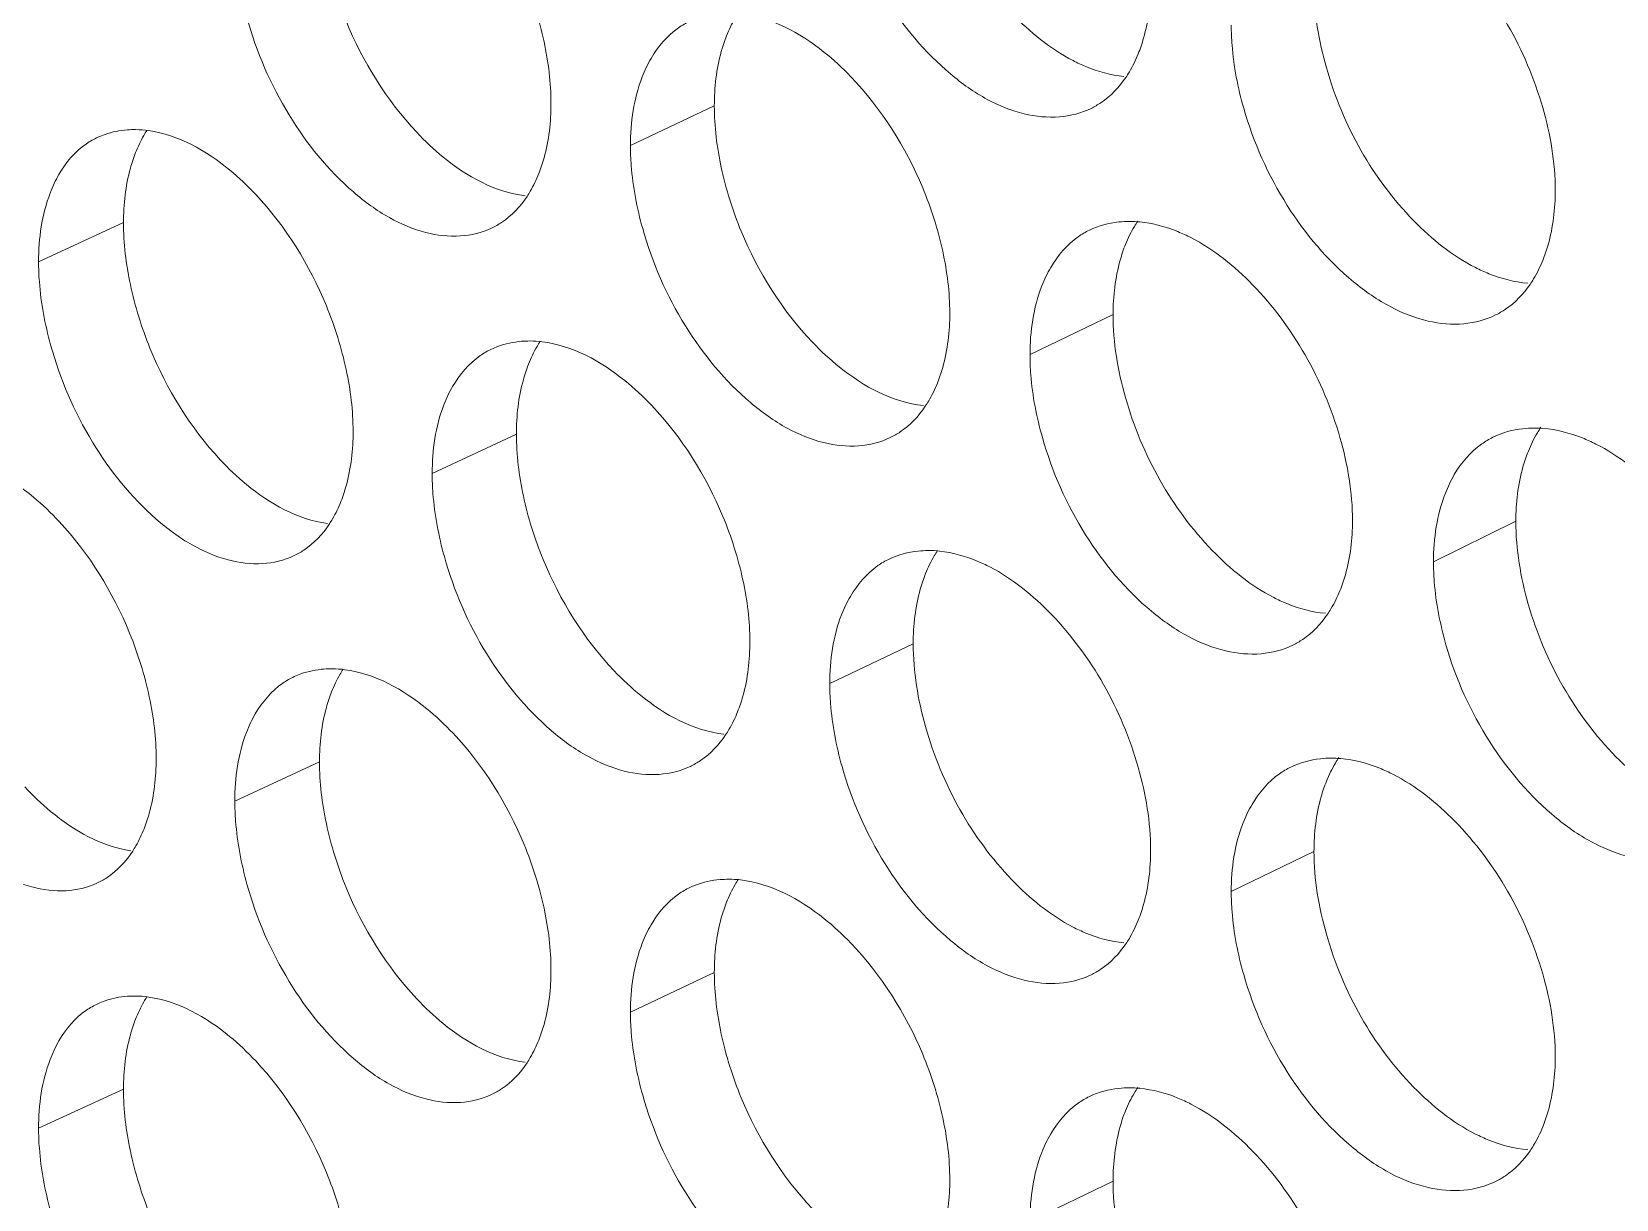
# Model space of a CAD drawing. Header units: millimetres. Extents: x 1177 to 4147, y 93 to 2194.
# Drawn here: x 2566.4 to 2580.8, y 718.93 to 729.55 of the extents above; entities that cross this region are included whole.
import ezdxf

# ---------------------------------------------------------------- set-up
doc = ezdxf.new("R2010")
doc.units = ezdxf.units.MM
doc.header["$LTSCALE"] = 0.1
doc.layers.get('0').update_dxf_attribs({"lineweight": 13})
doc.layers.add('标注', color=251, linetype='Continuous', lineweight=9)

# ---------------------------------------------------------------- blocks, each defined once
blk = doc.blocks.new('02')
for points, knots in [([(4627.348, 522.744), (4597.363, 531.299), (4553.55, 545.69), (4497.641, 568.487), (4458.71, 586.649), (4422.281, 606.068), (4388.51, 626.659), (4357.551, 648.334), (4338.416, 663.815), (4329.392, 671.722)], [0, 0, 0, 0, 0.278685, 0.411475, 0.539478, 0.662459, 0.780251, 0.892768, 1, 1, 1, 1]), ([(4626.906, 521.428), (4597.052, 529.945), (4553.424, 544.261), (4497.732, 566.923), (4458.929, 584.973), (4422.597, 604.269), (4388.892, 624.729), (4357.964, 646.263), (4338.829, 661.641), (4329.798, 669.496)], [0, 0, 0, 0, 0.278468, 0.411196, 0.539177, 0.662176, 0.780023, 0.892638, 1, 1, 1, 1]), ([(4628.518, 518.372), (4598.337, 526.935), (4554.235, 541.353), (4497.955, 564.22), (4458.766, 582.448), (4422.099, 601.945), (4388.114, 622.628), (4356.965, 644.402), (4337.717, 659.96), (4328.641, 667.907)], [0, 0, 0, 0, 0.278732, 0.411552, 0.539576, 0.662563, 0.780343, 0.892822, 1, 1, 1, 1]), ([(4328.202, 667.332), (4337.3, 659.316), (4356.601, 643.626), (4387.852, 621.677), (4421.956, 600.844), (4458.755, 581.215), (4498.091, 562.874), (4554.59, 539.876), (4598.873, 525.389), (4629.18, 516.79)], [0, 0, 0, 0, 0.107262, 0.219794, 0.337581, 0.460553, 0.588547, 0.721328, 1, 1, 1, 1])]:
    blk.add_open_spline(points, degree=3, knots=knots)
at = {"layer": '标注'}
for p, q in [((4444.276, 632.514), (4443.187, 631.999)), ((4436.603, 630.999), (4435.5, 630.491)), ((4436.603, 630.999), (4435.5, 630.491)), ((4449.455, 629.805), (4448.376, 629.285)), ((4441.706, 628.253), (4440.612, 627.74)), ((4441.706, 628.253), (4440.612, 627.74)), ((4454.685, 627.121), (4453.616, 626.595)), ((4446.859, 625.532), (4445.775, 625.014)), ((4446.859, 625.532), (4445.775, 625.014)), ((4439.148, 623.998), (4438.049, 623.487)), ((4452.064, 622.835), (4450.989, 622.312)), ((4452.064, 622.835), (4450.989, 622.312)), ((4444.276, 621.264), (4443.187, 620.749)), ((4436.603, 619.749), (4435.5, 619.241)), ((4449.455, 618.555), (4448.376, 618.035))]:
    blk.add_line(p, q, dxfattribs=at)
for centre, radius, start, end in [((4436.739, 630.823), 1.384, 82.0095, 89.1943), ((4436.739, 630.823), 1.384, 82.0095, 89.1943), ((4436.704, 631.168), 1.034, 109.1713, 114.7632), ((4436.704, 631.168), 1.034, 109.1713, 114.7632), ((4449.664, 629.585), 1.43, 84.4925, 89.9118), ((4441.831, 628.405), 1.051, 110.5478, 115.181), ((4441.831, 628.405), 1.051, 110.5478, 115.181), ((4441.87, 628.06), 1.402, 83.021, 89.4851), ((4441.87, 628.06), 1.402, 83.021, 89.4851), ((4454.923, 626.882), 1.449, 85.444, 90.1903), ((4447.053, 625.321), 1.421, 84.008, 89.7708), ((4447.053, 625.321), 1.421, 84.008, 89.7708), ((4439.298, 623.813), 1.393, 82.5184, 89.3404), ((4439.261, 624.159), 1.043, 109.8653, 114.9718), ((4452.287, 622.606), 1.439, 84.9711, 90.0516), ((4452.287, 622.606), 1.439, 84.9711, 90.0516), ((4444.413, 621.408), 1.06, 111.219, 115.391), ((4444.455, 621.062), 1.411, 83.5175, 89.6286), ((4436.704, 619.918), 1.034, 109.1713, 114.7632), ((4436.739, 619.573), 1.384, 82.0095, 89.1943), ((4449.664, 618.335), 1.43, 84.4925, 89.9118)]:
    blk.add_arc(centre, radius, start, end, dxfattribs=at)
for points, knots in [([(4446.859, 636.782), (4446.859, 636.419), (4446.985, 635.667), (4447.421, 634.614), (4448.076, 633.718), (4448.638, 633.256), (4448.935, 633.102)], [0, 0, 0, 0, 0.247948, 0.513377, 0.771501, 1, 1, 1, 1]), ([(4442.155, 632.545), (4442.155, 632.814), (4442.085, 633.372), (4441.745, 634.451), (4441.276, 635.203), (4440.884, 635.618)], [0, 0, 0, 0, 0.238218, 0.493853, 1, 1, 1, 1]), ([(4439.148, 635.248), (4439.148, 634.979), (4439.218, 634.42), (4439.554, 633.34), (4440.02, 632.588), (4440.411, 632.172)], [0, 0, 0, 0, 0.238432, 0.494215, 1, 1, 1, 1]), ([(4445.935, 635.186), (4446.06, 634.744), (4446.427, 633.912), (4447.134, 633.059), (4447.792, 632.591), (4448.277, 632.394), (4448.748, 632.346), (4449.042, 632.421), (4449.169, 632.482)], [0, 0, 0, 0, 0.295542, 0.576027, 0.700439, 0.810823, 0.909172, 1, 1, 1, 1]), ([(4455.197, 631.418), (4455.197, 631.781), (4455.069, 632.532), (4454.624, 633.582), (4453.958, 634.475), (4453.389, 634.933), (4453.089, 635.086)], [0, 0, 0, 0, 0.247276, 0.512232, 0.770569, 1, 1, 1, 1]), ([(4449.781, 633.19), (4449.808, 633.256), (4449.907, 633.55), (4449.942, 633.863), (4449.942, 634.1)], [0, 0, 0, 0, 0.232474, 1, 1, 1, 1]), ([(4452.064, 634.085), (4452.064, 633.722), (4452.191, 632.97), (4452.632, 631.919), (4453.293, 631.025), (4453.861, 630.567), (4454.16, 630.415)], [0, 0, 0, 0, 0.24758, 0.512681, 0.770856, 1, 1, 1, 1]), ([(4438.207, 633.659), (4438.329, 633.217), (4438.688, 632.387), (4439.382, 631.53), (4440.027, 631.056), (4440.504, 630.854), (4440.967, 630.799), (4441.257, 630.868), (4441.383, 630.927)], [0, 0, 0, 0, 0.29692, 0.578074, 0.702428, 0.812421, 0.910064, 1, 1, 1, 1]), ([(4444.59, 633.723), (4444.575, 633.7), (4444.515, 633.605), (4444.467, 633.504), (4444.435, 633.425)], [0, 0, 0, 0, 0.242329, 1, 1, 1, 1]), ([(4446.05, 632.892), (4445.94, 633.007), (4445.535, 633.384), (4445.01, 633.67), (4444.615, 633.714)], [0, 0, 0, 0, 0.284731, 1, 1, 1, 1]), ([(4443.959, 633.616), (4443.908, 633.591), (4443.703, 633.473), (4443.544, 633.286), (4443.454, 633.131)], [0, 0, 0, 0, 0.241601, 1, 1, 1, 1]), ([(4450.989, 633.562), (4450.989, 633.475), (4451.005, 633.111), (4451.075, 632.751), (4451.151, 632.485)], [0, 0, 0, 0, 0.238471, 1, 1, 1, 1]), ([(4444.435, 633.425), (4444.409, 633.358), (4444.311, 633.064), (4444.276, 632.752), (4444.276, 632.514)], [0, 0, 0, 0, 0.232089, 1, 1, 1, 1]), ([(4443.454, 633.131), (4443.41, 633.055), (4443.243, 632.7), (4443.187, 632.301), (4443.187, 631.999)], [0, 0, 0, 0, 0.226658, 1, 1, 1, 1]), ([(4448.935, 633.102), (4448.99, 633.074), (4449.199, 632.976), (4449.427, 632.913), (4449.595, 632.897)], [0, 0, 0, 0, 0.266559, 1, 1, 1, 1]), ([(4449.621, 632.885), (4449.637, 632.908), (4449.698, 633.005), (4449.749, 633.109), (4449.781, 633.19)], [0, 0, 0, 0, 0.242432, 1, 1, 1, 1]), ([(4447.334, 629.825), (4447.334, 630.094), (4447.263, 630.652), (4446.92, 631.731), (4446.446, 632.48), (4446.05, 632.892)], [0, 0, 0, 0, 0.238081, 0.493556, 1, 1, 1, 1]), ([(4449.169, 632.482), (4449.213, 632.504), (4449.39, 632.605), (4449.535, 632.758), (4449.621, 632.885)], [0, 0, 0, 0, 0.2437, 1, 1, 1, 1]), ([(4441.996, 631.635), (4442.023, 631.702), (4442.12, 631.995), (4442.155, 632.307), (4442.155, 632.545)], [0, 0, 0, 0, 0.232027, 1, 1, 1, 1]), ([(4444.276, 632.514), (4444.276, 632.246), (4444.347, 631.687), (4444.686, 630.608), (4445.157, 629.858), (4445.552, 629.445)], [0, 0, 0, 0, 0.238296, 0.493918, 1, 1, 1, 1]), ([(4451.151, 632.485), (4451.278, 632.042), (4451.649, 631.209), (4452.367, 630.359), (4453.032, 629.895), (4453.524, 629.702), (4454, 629.659), (4454.295, 629.737), (4454.423, 629.8)], [0, 0, 0, 0, 0.294634, 0.574682, 0.699134, 0.809777, 0.908589, 1, 1, 1, 1]), ([(4436.758, 632.206), (4436.724, 632.207), (4436.59, 632.203), (4436.457, 632.177), (4436.364, 632.145)], [0, 0, 0, 0, 0.257182, 1, 1, 1, 1]), ([(4436.758, 632.206), (4436.724, 632.207), (4436.59, 632.203), (4436.457, 632.177), (4436.364, 632.145)], [0, 0, 0, 0, 0.257182, 1, 1, 1, 1]), ([(4436.907, 632.197), (4436.893, 632.175), (4436.837, 632.083), (4436.79, 631.984), (4436.76, 631.908)], [0, 0, 0, 0, 0.24222, 1, 1, 1, 1]), ([(4436.907, 632.197), (4436.893, 632.175), (4436.837, 632.083), (4436.79, 631.984), (4436.76, 631.908)], [0, 0, 0, 0, 0.24222, 1, 1, 1, 1]), ([(4436.27, 632.107), (4436.219, 632.083), (4436.013, 631.967), (4435.853, 631.778), (4435.764, 631.623)], [0, 0, 0, 0, 0.240997, 1, 1, 1, 1]), ([(4436.27, 632.107), (4436.219, 632.083), (4436.013, 631.967), (4435.853, 631.778), (4435.764, 631.623)], [0, 0, 0, 0, 0.240997, 1, 1, 1, 1]), ([(4438.32, 631.364), (4438.214, 631.477), (4437.822, 631.851), (4437.316, 632.139), (4436.931, 632.193)], [0, 0, 0, 0, 0.284921, 1, 1, 1, 1]), ([(4438.32, 631.364), (4438.214, 631.477), (4437.822, 631.851), (4437.316, 632.139), (4436.931, 632.193)], [0, 0, 0, 0, 0.284921, 1, 1, 1, 1]), ([(4440.411, 632.172), (4440.518, 632.058), (4440.914, 631.682), (4441.429, 631.395), (4441.819, 631.347)], [0, 0, 0, 0, 0.284983, 1, 1, 1, 1]), ([(4443.187, 631.999), (4443.187, 631.912), (4443.202, 631.548), (4443.271, 631.188), (4443.346, 630.921)], [0, 0, 0, 0, 0.238377, 1, 1, 1, 1]), ([(4436.76, 631.908), (4436.734, 631.841), (4436.638, 631.548), (4436.603, 631.236), (4436.603, 630.999)], [0, 0, 0, 0, 0.231643, 1, 1, 1, 1]), ([(4436.76, 631.908), (4436.734, 631.841), (4436.638, 631.548), (4436.603, 631.236), (4436.603, 630.999)], [0, 0, 0, 0, 0.231643, 1, 1, 1, 1]), ([(4435.764, 631.623), (4435.72, 631.546), (4435.555, 631.191), (4435.5, 630.793), (4435.5, 630.491)], [0, 0, 0, 0, 0.225927, 1, 1, 1, 1]), ([(4435.764, 631.623), (4435.72, 631.546), (4435.555, 631.191), (4435.5, 630.793), (4435.5, 630.491)], [0, 0, 0, 0, 0.225927, 1, 1, 1, 1]), ([(4441.844, 631.339), (4441.858, 631.362), (4441.917, 631.456), (4441.965, 631.557), (4441.996, 631.635)], [0, 0, 0, 0, 0.242305, 1, 1, 1, 1]), ([(4455.034, 630.507), (4455.062, 630.573), (4455.161, 630.867), (4455.197, 631.18), (4455.197, 631.418)], [0, 0, 0, 0, 0.232772, 1, 1, 1, 1]), ([(4439.585, 628.288), (4439.585, 628.557), (4439.515, 629.116), (4439.177, 630.195), (4438.711, 630.948), (4438.32, 631.364)], [0, 0, 0, 0, 0.238287, 0.494002, 1, 1, 1, 1]), ([(4439.585, 628.288), (4439.585, 628.557), (4439.515, 629.116), (4439.177, 630.195), (4438.711, 630.948), (4438.32, 631.364)], [0, 0, 0, 0, 0.238287, 0.494002, 1, 1, 1, 1]), ([(4441.383, 630.927), (4441.428, 630.949), (4441.61, 631.051), (4441.757, 631.208), (4441.844, 631.339)], [0, 0, 0, 0, 0.243002, 1, 1, 1, 1]), ([(4436.603, 630.999), (4436.603, 630.729), (4436.673, 630.171), (4437.007, 629.091), (4437.47, 628.337), (4437.86, 627.92)], [0, 0, 0, 0, 0.238501, 0.494363, 1, 1, 1, 1]), ([(4436.603, 630.999), (4436.603, 630.729), (4436.673, 630.171), (4437.007, 629.091), (4437.47, 628.337), (4437.86, 627.92)], [0, 0, 0, 0, 0.238501, 0.494363, 1, 1, 1, 1]), ([(4449.666, 631.015), (4449.62, 631.015), (4449.443, 631.006), (4449.267, 630.959), (4449.148, 630.902)], [0, 0, 0, 0, 0.258394, 1, 1, 1, 1]), ([(4449.775, 631.02), (4449.76, 630.997), (4449.699, 630.9), (4449.648, 630.797), (4449.616, 630.716)], [0, 0, 0, 0, 0.242417, 1, 1, 1, 1]), ([(4450.466, 630.804), (4450.411, 630.832), (4450.2, 630.93), (4449.971, 630.992), (4449.801, 631.008)], [0, 0, 0, 0, 0.266613, 1, 1, 1, 1]), ([(4443.346, 630.921), (4443.47, 630.479), (4443.834, 629.648), (4444.537, 628.794), (4445.19, 628.323), (4445.673, 628.125), (4446.142, 628.074), (4446.434, 628.147), (4446.561, 628.208)], [0, 0, 0, 0, 0.295999, 0.576706, 0.701098, 0.811352, 0.909467, 1, 1, 1, 1]), ([(4449.148, 630.902), (4449.097, 630.877), (4448.894, 630.758), (4448.735, 630.571), (4448.645, 630.417)], [0, 0, 0, 0, 0.241979, 1, 1, 1, 1]), ([(4452.564, 627.131), (4452.564, 627.494), (4452.436, 628.246), (4451.993, 629.297), (4451.331, 630.191), (4450.765, 630.65), (4450.466, 630.804)], [0, 0, 0, 0, 0.24746, 0.512581, 0.770891, 1, 1, 1, 1]), ([(4449.616, 630.716), (4449.589, 630.65), (4449.491, 630.356), (4449.455, 630.043), (4449.455, 629.805)], [0, 0, 0, 0, 0.232387, 1, 1, 1, 1]), ([(4435.5, 630.491), (4435.5, 630.404), (4435.515, 630.04), (4435.583, 629.679), (4435.657, 629.412)], [0, 0, 0, 0, 0.238286, 1, 1, 1, 1]), ([(4435.5, 630.491), (4435.5, 630.404), (4435.515, 630.04), (4435.583, 629.679), (4435.657, 629.412)], [0, 0, 0, 0, 0.238286, 1, 1, 1, 1]), ([(4448.645, 630.417), (4448.6, 630.34), (4448.432, 629.986), (4448.376, 629.586), (4448.376, 629.285)], [0, 0, 0, 0, 0.227147, 1, 1, 1, 1]), ([(4454.16, 630.415), (4454.217, 630.386), (4454.433, 630.287), (4454.669, 630.226), (4454.843, 630.212)], [0, 0, 0, 0, 0.266627, 1, 1, 1, 1]), ([(4454.87, 630.197), (4454.886, 630.22), (4454.949, 630.319), (4455.001, 630.424), (4455.034, 630.507)], [0, 0, 0, 0, 0.242531, 1, 1, 1, 1]), ([(4454.423, 629.8), (4454.467, 629.821), (4454.641, 629.922), (4454.784, 630.072), (4454.87, 630.197)], [0, 0, 0, 0, 0.244132, 1, 1, 1, 1]), ([(4447.173, 628.915), (4447.2, 628.982), (4447.299, 629.276), (4447.334, 629.588), (4447.334, 629.825)], [0, 0, 0, 0, 0.232325, 1, 1, 1, 1]), ([(4449.455, 629.805), (4449.455, 629.442), (4449.582, 628.69), (4450.02, 627.639), (4450.678, 626.744), (4451.243, 626.284), (4451.541, 626.13)], [0, 0, 0, 0, 0.247764, 0.513029, 0.771178, 1, 1, 1, 1]), ([(4435.657, 629.412), (4435.778, 628.97), (4436.135, 628.141), (4436.823, 627.283), (4437.464, 626.807), (4437.939, 626.602), (4438.399, 626.545), (4438.688, 626.613), (4438.813, 626.671)], [0, 0, 0, 0, 0.297384, 0.578764, 0.7031, 0.812961, 0.910366, 1, 1, 1, 1]), ([(4435.657, 629.412), (4435.778, 628.97), (4436.135, 628.141), (4436.823, 627.283), (4437.464, 626.807), (4437.939, 626.602), (4438.399, 626.545), (4438.688, 626.613), (4438.813, 626.671)], [0, 0, 0, 0, 0.297384, 0.578764, 0.7031, 0.812961, 0.910366, 1, 1, 1, 1]), ([(4441.383, 629.357), (4441.332, 629.333), (4441.127, 629.215), (4440.967, 629.027), (4440.878, 628.872)], [0, 0, 0, 0, 0.241405, 1, 1, 1, 1]), ([(4441.383, 629.357), (4441.332, 629.333), (4441.127, 629.215), (4440.967, 629.027), (4440.878, 628.872)], [0, 0, 0, 0, 0.241405, 1, 1, 1, 1]), ([(4441.883, 629.462), (4441.846, 629.462), (4441.703, 629.457), (4441.561, 629.427), (4441.462, 629.39)], [0, 0, 0, 0, 0.257421, 1, 1, 1, 1]), ([(4441.883, 629.462), (4441.846, 629.462), (4441.703, 629.457), (4441.561, 629.427), (4441.462, 629.39)], [0, 0, 0, 0, 0.257421, 1, 1, 1, 1]), ([(4442.016, 629.458), (4442.001, 629.436), (4441.943, 629.342), (4441.895, 629.241), (4441.864, 629.163)], [0, 0, 0, 0, 0.24229, 1, 1, 1, 1]), ([(4442.016, 629.458), (4442.001, 629.436), (4441.943, 629.342), (4441.895, 629.241), (4441.864, 629.163)], [0, 0, 0, 0, 0.24229, 1, 1, 1, 1]), ([(4443.46, 628.627), (4443.352, 628.741), (4442.951, 629.117), (4442.433, 629.404), (4442.04, 629.451)], [0, 0, 0, 0, 0.2848, 1, 1, 1, 1]), ([(4443.46, 628.627), (4443.352, 628.741), (4442.951, 629.117), (4442.433, 629.404), (4442.04, 629.451)], [0, 0, 0, 0, 0.2848, 1, 1, 1, 1]), ([(4445.552, 629.445), (4445.662, 629.33), (4446.067, 628.951), (4446.594, 628.666), (4446.991, 628.624)], [0, 0, 0, 0, 0.28484, 1, 1, 1, 1]), ([(4441.864, 629.163), (4441.838, 629.096), (4441.74, 628.803), (4441.706, 628.49), (4441.706, 628.253)], [0, 0, 0, 0, 0.231941, 1, 1, 1, 1]), ([(4441.864, 629.163), (4441.838, 629.096), (4441.74, 628.803), (4441.706, 628.49), (4441.706, 628.253)], [0, 0, 0, 0, 0.231941, 1, 1, 1, 1]), ([(4448.376, 629.285), (4448.376, 629.198), (4448.391, 628.834), (4448.461, 628.474), (4448.537, 628.208)], [0, 0, 0, 0, 0.238439, 1, 1, 1, 1]), ([(4447.016, 628.614), (4447.031, 628.637), (4447.092, 628.733), (4447.141, 628.836), (4447.173, 628.915)], [0, 0, 0, 0, 0.242387, 1, 1, 1, 1]), ([(4440.878, 628.872), (4440.833, 628.796), (4440.667, 628.441), (4440.612, 628.042), (4440.612, 627.74)], [0, 0, 0, 0, 0.226413, 1, 1, 1, 1]), ([(4440.878, 628.872), (4440.833, 628.796), (4440.667, 628.441), (4440.612, 628.042), (4440.612, 627.74)], [0, 0, 0, 0, 0.226413, 1, 1, 1, 1]), ([(4444.738, 625.557), (4444.738, 625.826), (4444.667, 626.384), (4444.326, 627.463), (4443.855, 628.213), (4443.46, 628.627)], [0, 0, 0, 0, 0.23815, 0.493704, 1, 1, 1, 1]), ([(4444.738, 625.557), (4444.738, 625.826), (4444.667, 626.384), (4444.326, 627.463), (4443.855, 628.213), (4443.46, 628.627)], [0, 0, 0, 0, 0.23815, 0.493704, 1, 1, 1, 1]), ([(4446.561, 628.208), (4446.606, 628.229), (4446.784, 628.331), (4446.93, 628.485), (4447.016, 628.614)], [0, 0, 0, 0, 0.243475, 1, 1, 1, 1]), ([(4439.427, 627.379), (4439.453, 627.446), (4439.55, 627.739), (4439.585, 628.051), (4439.585, 628.288)], [0, 0, 0, 0, 0.231878, 1, 1, 1, 1]), ([(4439.427, 627.379), (4439.453, 627.446), (4439.55, 627.739), (4439.585, 628.051), (4439.585, 628.288)], [0, 0, 0, 0, 0.231878, 1, 1, 1, 1]), ([(4454.918, 628.331), (4454.871, 628.331), (4454.69, 628.322), (4454.509, 628.272), (4454.388, 628.212)], [0, 0, 0, 0, 0.258411, 1, 1, 1, 1]), ([(4455.011, 628.342), (4454.995, 628.318), (4454.932, 628.22), (4454.881, 628.114), (4454.848, 628.032)], [0, 0, 0, 0, 0.242516, 1, 1, 1, 1]), ([(4455.726, 628.124), (4455.669, 628.153), (4455.45, 628.252), (4455.213, 628.313), (4455.038, 628.327)], [0, 0, 0, 0, 0.266684, 1, 1, 1, 1]), ([(4441.706, 628.253), (4441.706, 627.984), (4441.776, 627.426), (4442.114, 626.346), (4442.582, 625.595), (4442.975, 625.18)], [0, 0, 0, 0, 0.238364, 0.494066, 1, 1, 1, 1]), ([(4441.706, 628.253), (4441.706, 627.984), (4441.776, 627.426), (4442.114, 626.346), (4442.582, 625.595), (4442.975, 625.18)], [0, 0, 0, 0, 0.238364, 0.494066, 1, 1, 1, 1]), ([(4448.537, 628.208), (4448.662, 627.765), (4449.032, 626.932), (4449.744, 626.081), (4450.405, 625.615), (4450.894, 625.42), (4451.368, 625.374), (4451.662, 625.451), (4451.79, 625.513)], [0, 0, 0, 0, 0.295087, 0.575352, 0.699785, 0.810298, 0.90888, 1, 1, 1, 1]), ([(4454.388, 628.212), (4454.337, 628.187), (4454.135, 628.067), (4453.976, 627.88), (4453.886, 627.727)], [0, 0, 0, 0, 0.242339, 1, 1, 1, 1]), ([(4457.844, 624.461), (4457.844, 624.824), (4457.715, 625.575), (4457.268, 626.625), (4456.598, 627.516), (4456.027, 627.972), (4455.726, 628.124)], [0, 0, 0, 0, 0.247093, 0.511885, 0.770247, 1, 1, 1, 1]), ([(4435.769, 627.117), (4435.664, 627.229), (4435.277, 627.602), (4434.778, 627.891), (4434.396, 627.947)], [0, 0, 0, 0, 0.284973, 1, 1, 1, 1]), ([(4437.86, 627.92), (4437.966, 627.806), (4438.358, 627.431), (4438.866, 627.143), (4439.253, 627.092)], [0, 0, 0, 0, 0.285047, 1, 1, 1, 1]), ([(4437.86, 627.92), (4437.966, 627.806), (4438.358, 627.431), (4438.866, 627.143), (4439.253, 627.092)], [0, 0, 0, 0, 0.285047, 1, 1, 1, 1]), ([(4454.848, 628.032), (4454.821, 627.966), (4454.721, 627.672), (4454.685, 627.358), (4454.685, 627.121)], [0, 0, 0, 0, 0.232686, 1, 1, 1, 1]), ([(4440.612, 627.74), (4440.612, 627.653), (4440.627, 627.29), (4440.696, 626.929), (4440.77, 626.662)], [0, 0, 0, 0, 0.238347, 1, 1, 1, 1]), ([(4440.612, 627.74), (4440.612, 627.653), (4440.627, 627.29), (4440.696, 626.929), (4440.77, 626.662)], [0, 0, 0, 0, 0.238347, 1, 1, 1, 1]), ([(4453.886, 627.727), (4453.841, 627.65), (4453.673, 627.296), (4453.616, 626.896), (4453.616, 626.595)], [0, 0, 0, 0, 0.227639, 1, 1, 1, 1]), ([(4439.277, 627.086), (4439.291, 627.109), (4439.349, 627.202), (4439.396, 627.302), (4439.427, 627.379)], [0, 0, 0, 0, 0.242268, 1, 1, 1, 1]), ([(4439.277, 627.086), (4439.291, 627.109), (4439.349, 627.202), (4439.396, 627.302), (4439.427, 627.379)], [0, 0, 0, 0, 0.242268, 1, 1, 1, 1]), ([(4437.028, 624.038), (4437.028, 624.307), (4436.958, 624.866), (4436.622, 625.946), (4436.159, 626.699), (4435.769, 627.117)], [0, 0, 0, 0, 0.238356, 0.494151, 1, 1, 1, 1]), ([(4438.813, 626.671), (4438.859, 626.693), (4439.042, 626.795), (4439.19, 626.954), (4439.277, 627.086)], [0, 0, 0, 0, 0.242755, 1, 1, 1, 1]), ([(4438.813, 626.671), (4438.859, 626.693), (4439.042, 626.795), (4439.19, 626.954), (4439.277, 627.086)], [0, 0, 0, 0, 0.242755, 1, 1, 1, 1]), ([(4452.401, 626.22), (4452.428, 626.287), (4452.528, 626.58), (4452.564, 626.893), (4452.564, 627.131)], [0, 0, 0, 0, 0.232623, 1, 1, 1, 1]), ([(4454.685, 627.121), (4454.685, 626.758), (4454.813, 626.006), (4455.256, 624.956), (4455.921, 624.064), (4456.491, 623.607), (4456.791, 623.456)], [0, 0, 0, 0, 0.247397, 0.512334, 0.770535, 1, 1, 1, 1]), ([(4440.77, 626.662), (4440.893, 626.22), (4441.255, 625.389), (4441.953, 624.534), (4442.602, 624.062), (4443.082, 623.861), (4443.548, 623.808), (4443.839, 623.88), (4443.965, 623.939)], [0, 0, 0, 0, 0.296459, 0.577388, 0.701761, 0.811885, 0.909764, 1, 1, 1, 1]), ([(4440.77, 626.662), (4440.893, 626.22), (4441.255, 625.389), (4441.953, 624.534), (4442.602, 624.062), (4443.082, 623.861), (4443.548, 623.808), (4443.839, 623.88), (4443.965, 623.939)], [0, 0, 0, 0, 0.296459, 0.577388, 0.701761, 0.811885, 0.909764, 1, 1, 1, 1]), ([(4447.059, 626.741), (4447.013, 626.741), (4446.838, 626.733), (4446.665, 626.687), (4446.547, 626.631)], [0, 0, 0, 0, 0.258386, 1, 1, 1, 1]), ([(4447.059, 626.741), (4447.013, 626.741), (4446.838, 626.733), (4446.665, 626.687), (4446.547, 626.631)], [0, 0, 0, 0, 0.258386, 1, 1, 1, 1]), ([(4447.176, 626.743), (4447.161, 626.721), (4447.101, 626.625), (4447.051, 626.522), (4447.019, 626.443)], [0, 0, 0, 0, 0.242372, 1, 1, 1, 1]), ([(4447.176, 626.743), (4447.161, 626.721), (4447.101, 626.625), (4447.051, 626.522), (4447.019, 626.443)], [0, 0, 0, 0, 0.242372, 1, 1, 1, 1]), ([(4447.855, 626.528), (4447.8, 626.556), (4447.593, 626.653), (4447.368, 626.716), (4447.201, 626.733)], [0, 0, 0, 0, 0.266572, 1, 1, 1, 1]), ([(4447.855, 626.528), (4447.8, 626.556), (4447.593, 626.653), (4447.368, 626.716), (4447.201, 626.733)], [0, 0, 0, 0, 0.266572, 1, 1, 1, 1]), ([(4446.547, 626.631), (4446.496, 626.606), (4446.292, 626.488), (4446.133, 626.3), (4446.043, 626.146)], [0, 0, 0, 0, 0.241792, 1, 1, 1, 1]), ([(4446.547, 626.631), (4446.496, 626.606), (4446.292, 626.488), (4446.133, 626.3), (4446.043, 626.146)], [0, 0, 0, 0, 0.241792, 1, 1, 1, 1]), ([(4447.019, 626.443), (4446.993, 626.376), (4446.895, 626.082), (4446.859, 625.769), (4446.859, 625.532)], [0, 0, 0, 0, 0.232238, 1, 1, 1, 1]), ([(4447.019, 626.443), (4446.993, 626.376), (4446.895, 626.082), (4446.859, 625.769), (4446.859, 625.532)], [0, 0, 0, 0, 0.232238, 1, 1, 1, 1]), ([(4449.942, 622.85), (4449.942, 623.213), (4449.815, 623.965), (4449.375, 625.017), (4448.716, 625.912), (4448.152, 626.373), (4447.855, 626.528)], [0, 0, 0, 0, 0.247645, 0.51293, 0.771215, 1, 1, 1, 1]), ([(4449.942, 622.85), (4449.942, 623.213), (4449.815, 623.965), (4449.375, 625.017), (4448.716, 625.912), (4448.152, 626.373), (4447.855, 626.528)], [0, 0, 0, 0, 0.247645, 0.51293, 0.771215, 1, 1, 1, 1]), ([(4453.616, 626.595), (4453.616, 626.508), (4453.631, 626.145), (4453.702, 625.785), (4453.778, 625.519)], [0, 0, 0, 0, 0.238502, 1, 1, 1, 1]), ([(4446.043, 626.146), (4445.998, 626.069), (4445.831, 625.715), (4445.775, 625.316), (4445.775, 625.014)], [0, 0, 0, 0, 0.226902, 1, 1, 1, 1]), ([(4446.043, 626.146), (4445.998, 626.069), (4445.831, 625.715), (4445.775, 625.316), (4445.775, 625.014)], [0, 0, 0, 0, 0.226902, 1, 1, 1, 1]), ([(4451.541, 626.13), (4451.597, 626.102), (4451.81, 626.003), (4452.041, 625.941), (4452.213, 625.926)], [0, 0, 0, 0, 0.266595, 1, 1, 1, 1]), ([(4452.239, 625.913), (4452.255, 625.936), (4452.317, 626.034), (4452.369, 626.139), (4452.401, 626.22)], [0, 0, 0, 0, 0.242481, 1, 1, 1, 1]), ([(4451.79, 625.513), (4451.834, 625.535), (4452.009, 625.635), (4452.153, 625.787), (4452.239, 625.913)], [0, 0, 0, 0, 0.24392, 1, 1, 1, 1]), ([(4444.578, 624.647), (4444.605, 624.714), (4444.703, 625.007), (4444.738, 625.32), (4444.738, 625.557)], [0, 0, 0, 0, 0.232176, 1, 1, 1, 1]), ([(4444.578, 624.647), (4444.605, 624.714), (4444.703, 625.007), (4444.738, 625.32), (4444.738, 625.557)], [0, 0, 0, 0, 0.232176, 1, 1, 1, 1]), ([(4446.859, 625.532), (4446.859, 625.169), (4446.985, 624.417), (4447.421, 623.364), (4448.076, 622.468), (4448.638, 622.006), (4448.935, 621.852)], [0, 0, 0, 0, 0.247948, 0.513377, 0.771501, 1, 1, 1, 1]), ([(4446.859, 625.532), (4446.859, 625.169), (4446.985, 624.417), (4447.421, 623.364), (4448.076, 622.468), (4448.638, 622.006), (4448.935, 621.852)], [0, 0, 0, 0, 0.247948, 0.513377, 0.771501, 1, 1, 1, 1]), ([(4453.778, 625.519), (4453.905, 625.075), (4454.28, 624.242), (4455.002, 623.393), (4455.671, 622.931), (4456.166, 622.74), (4456.644, 622.699), (4456.941, 622.779), (4457.07, 622.843)], [0, 0, 0, 0, 0.294183, 0.574014, 0.698487, 0.809259, 0.908301, 1, 1, 1, 1]), ([(4439.314, 625.206), (4439.278, 625.206), (4439.14, 625.202), (4439.003, 625.174), (4438.906, 625.139)], [0, 0, 0, 0, 0.257304, 1, 1, 1, 1]), ([(4439.455, 625.2), (4439.441, 625.178), (4439.383, 625.084), (4439.336, 624.985), (4439.306, 624.907)], [0, 0, 0, 0, 0.242253, 1, 1, 1, 1]), ([(4433.119, 625.171), (4433.24, 624.73), (4433.594, 623.9), (4434.278, 623.041), (4434.915, 622.563), (4435.386, 622.357), (4435.845, 622.297), (4436.132, 622.364), (4436.256, 622.421)], [0, 0, 0, 0, 0.29785, 0.579458, 0.703775, 0.813505, 0.91067, 1, 1, 1, 1]), ([(4438.82, 625.104), (4438.769, 625.08), (4438.563, 624.963), (4438.404, 624.774), (4438.314, 624.62)], [0, 0, 0, 0, 0.241203, 1, 1, 1, 1]), ([(4440.884, 624.368), (4440.776, 624.481), (4440.38, 624.856), (4439.868, 625.143), (4439.479, 625.194)], [0, 0, 0, 0, 0.284863, 1, 1, 1, 1]), ([(4442.975, 625.18), (4443.084, 625.066), (4443.484, 624.688), (4444.005, 624.402), (4444.398, 624.357)], [0, 0, 0, 0, 0.284914, 1, 1, 1, 1]), ([(4442.975, 625.18), (4443.084, 625.066), (4443.484, 624.688), (4444.005, 624.402), (4444.398, 624.357)], [0, 0, 0, 0, 0.284914, 1, 1, 1, 1]), ([(4445.775, 625.014), (4445.775, 624.927), (4445.79, 624.563), (4445.86, 624.203), (4445.935, 623.936)], [0, 0, 0, 0, 0.238408, 1, 1, 1, 1]), ([(4445.775, 625.014), (4445.775, 624.927), (4445.79, 624.563), (4445.86, 624.203), (4445.935, 623.936)], [0, 0, 0, 0, 0.238408, 1, 1, 1, 1]), ([(4439.306, 624.907), (4439.279, 624.841), (4439.183, 624.547), (4439.148, 624.235), (4439.148, 623.998)], [0, 0, 0, 0, 0.231792, 1, 1, 1, 1]), ([(4438.314, 624.62), (4438.27, 624.543), (4438.104, 624.188), (4438.049, 623.789), (4438.049, 623.487)], [0, 0, 0, 0, 0.22617, 1, 1, 1, 1]), ([(4444.423, 624.349), (4444.438, 624.371), (4444.498, 624.467), (4444.547, 624.568), (4444.578, 624.647)], [0, 0, 0, 0, 0.242345, 1, 1, 1, 1]), ([(4444.423, 624.349), (4444.438, 624.371), (4444.498, 624.467), (4444.547, 624.568), (4444.578, 624.647)], [0, 0, 0, 0, 0.242345, 1, 1, 1, 1]), ([(4442.155, 621.295), (4442.155, 621.564), (4442.085, 622.122), (4441.745, 623.201), (4441.276, 623.953), (4440.884, 624.368)], [0, 0, 0, 0, 0.238218, 0.493853, 1, 1, 1, 1]), ([(4443.965, 623.939), (4444.01, 623.961), (4444.191, 624.063), (4444.337, 624.219), (4444.423, 624.349)], [0, 0, 0, 0, 0.243242, 1, 1, 1, 1]), ([(4443.965, 623.939), (4444.01, 623.961), (4444.191, 624.063), (4444.337, 624.219), (4444.423, 624.349)], [0, 0, 0, 0, 0.243242, 1, 1, 1, 1]), ([(4436.87, 623.129), (4436.897, 623.196), (4436.993, 623.489), (4437.028, 623.801), (4437.028, 624.038)], [0, 0, 0, 0, 0.231729, 1, 1, 1, 1]), ([(4439.148, 623.998), (4439.148, 623.729), (4439.218, 623.17), (4439.554, 622.09), (4440.02, 621.338), (4440.411, 620.922)], [0, 0, 0, 0, 0.238432, 0.494215, 1, 1, 1, 1]), ([(4452.286, 624.045), (4452.239, 624.045), (4452.06, 624.036), (4451.882, 623.987), (4451.762, 623.929)], [0, 0, 0, 0, 0.258402, 1, 1, 1, 1]), ([(4452.286, 624.045), (4452.239, 624.045), (4452.06, 624.036), (4451.882, 623.987), (4451.762, 623.929)], [0, 0, 0, 0, 0.258402, 1, 1, 1, 1]), ([(4452.387, 624.053), (4452.371, 624.03), (4452.309, 623.932), (4452.258, 623.828), (4452.226, 623.746)], [0, 0, 0, 0, 0.242465, 1, 1, 1, 1]), ([(4452.387, 624.053), (4452.371, 624.03), (4452.309, 623.932), (4452.258, 623.828), (4452.226, 623.746)], [0, 0, 0, 0, 0.242465, 1, 1, 1, 1]), ([(4453.089, 623.836), (4453.033, 623.864), (4452.819, 623.963), (4452.586, 624.025), (4452.413, 624.04)], [0, 0, 0, 0, 0.266651, 1, 1, 1, 1]), ([(4453.089, 623.836), (4453.033, 623.864), (4452.819, 623.963), (4452.586, 624.025), (4452.413, 624.04)], [0, 0, 0, 0, 0.266651, 1, 1, 1, 1]), ([(4445.935, 623.936), (4446.06, 623.494), (4446.427, 622.662), (4447.134, 621.809), (4447.792, 621.341), (4448.277, 621.144), (4448.748, 621.096), (4449.042, 621.171), (4449.169, 621.232)], [0, 0, 0, 0, 0.295542, 0.576027, 0.700439, 0.810823, 0.909172, 1, 1, 1, 1]), ([(4445.935, 623.936), (4446.06, 623.494), (4446.427, 622.662), (4447.134, 621.809), (4447.792, 621.341), (4448.277, 621.144), (4448.748, 621.096), (4449.042, 621.171), (4449.169, 621.232)], [0, 0, 0, 0, 0.295542, 0.576027, 0.700439, 0.810823, 0.909172, 1, 1, 1, 1]), ([(4451.762, 623.929), (4451.711, 623.904), (4451.508, 623.784), (4451.349, 623.597), (4451.259, 623.444)], [0, 0, 0, 0, 0.242161, 1, 1, 1, 1]), ([(4451.762, 623.929), (4451.711, 623.904), (4451.508, 623.784), (4451.349, 623.597), (4451.259, 623.444)], [0, 0, 0, 0, 0.242161, 1, 1, 1, 1]), ([(4455.197, 620.168), (4455.197, 620.531), (4455.069, 621.282), (4454.624, 622.332), (4453.958, 623.225), (4453.389, 623.683), (4453.089, 623.836)], [0, 0, 0, 0, 0.247276, 0.512232, 0.770569, 1, 1, 1, 1]), ([(4455.197, 620.168), (4455.197, 620.531), (4455.069, 621.282), (4454.624, 622.332), (4453.958, 623.225), (4453.389, 623.683), (4453.089, 623.836)], [0, 0, 0, 0, 0.247276, 0.512232, 0.770569, 1, 1, 1, 1]), ([(4435.322, 623.674), (4435.427, 623.561), (4435.814, 623.187), (4436.316, 622.898), (4436.699, 622.844)], [0, 0, 0, 0, 0.285106, 1, 1, 1, 1]), ([(4452.226, 623.746), (4452.199, 623.68), (4452.1, 623.386), (4452.064, 623.073), (4452.064, 622.835)], [0, 0, 0, 0, 0.232536, 1, 1, 1, 1]), ([(4452.226, 623.746), (4452.199, 623.68), (4452.1, 623.386), (4452.064, 623.073), (4452.064, 622.835)], [0, 0, 0, 0, 0.232536, 1, 1, 1, 1]), ([(4438.049, 623.487), (4438.049, 623.401), (4438.064, 623.037), (4438.133, 622.676), (4438.207, 622.409)], [0, 0, 0, 0, 0.238316, 1, 1, 1, 1]), ([(4451.259, 623.444), (4451.214, 623.367), (4451.046, 623.013), (4450.989, 622.613), (4450.989, 622.312)], [0, 0, 0, 0, 0.227393, 1, 1, 1, 1]), ([(4451.259, 623.444), (4451.214, 623.367), (4451.046, 623.013), (4450.989, 622.613), (4450.989, 622.312)], [0, 0, 0, 0, 0.227393, 1, 1, 1, 1]), ([(4436.723, 622.839), (4436.737, 622.861), (4436.794, 622.954), (4436.84, 623.053), (4436.87, 623.129)], [0, 0, 0, 0, 0.242235, 1, 1, 1, 1]), ([(4436.256, 622.421), (4436.303, 622.442), (4436.487, 622.545), (4436.636, 622.706), (4436.723, 622.839)], [0, 0, 0, 0, 0.242501, 1, 1, 1, 1]), ([(4449.781, 621.94), (4449.808, 622.006), (4449.907, 622.3), (4449.942, 622.613), (4449.942, 622.85)], [0, 0, 0, 0, 0.232474, 1, 1, 1, 1]), ([(4449.781, 621.94), (4449.808, 622.006), (4449.907, 622.3), (4449.942, 622.613), (4449.942, 622.85)], [0, 0, 0, 0, 0.232474, 1, 1, 1, 1]), ([(4452.064, 622.835), (4452.064, 622.472), (4452.191, 621.72), (4452.632, 620.669), (4453.293, 619.775), (4453.861, 619.317), (4454.16, 619.165)], [0, 0, 0, 0, 0.24758, 0.512681, 0.770856, 1, 1, 1, 1]), ([(4452.064, 622.835), (4452.064, 622.472), (4452.191, 621.72), (4452.632, 620.669), (4453.293, 619.775), (4453.861, 619.317), (4454.16, 619.165)], [0, 0, 0, 0, 0.24758, 0.512681, 0.770856, 1, 1, 1, 1]), ([(4438.207, 622.409), (4438.329, 621.967), (4438.688, 621.137), (4439.382, 620.28), (4440.027, 619.806), (4440.504, 619.604), (4440.967, 619.549), (4441.257, 619.618), (4441.383, 619.677)], [0, 0, 0, 0, 0.29692, 0.578074, 0.702428, 0.812421, 0.910064, 1, 1, 1, 1]), ([(4443.959, 622.366), (4443.908, 622.341), (4443.703, 622.223), (4443.544, 622.036), (4443.454, 621.881)], [0, 0, 0, 0, 0.241601, 1, 1, 1, 1]), ([(4444.464, 622.473), (4444.426, 622.473), (4444.279, 622.468), (4444.132, 622.436), (4444.03, 622.396)], [0, 0, 0, 0, 0.257534, 1, 1, 1, 1]), ([(4444.59, 622.473), (4444.575, 622.45), (4444.515, 622.355), (4444.467, 622.254), (4444.435, 622.175)], [0, 0, 0, 0, 0.242329, 1, 1, 1, 1]), ([(4446.05, 621.642), (4445.94, 621.757), (4445.535, 622.134), (4445.01, 622.42), (4444.615, 622.464)], [0, 0, 0, 0, 0.284731, 1, 1, 1, 1]), ([(4444.435, 622.175), (4444.409, 622.108), (4444.311, 621.814), (4444.276, 621.502), (4444.276, 621.264)], [0, 0, 0, 0, 0.232089, 1, 1, 1, 1]), ([(4450.989, 622.312), (4450.989, 622.225), (4451.005, 621.861), (4451.075, 621.501), (4451.151, 621.235)], [0, 0, 0, 0, 0.238471, 1, 1, 1, 1]), ([(4450.989, 622.312), (4450.989, 622.225), (4451.005, 621.861), (4451.075, 621.501), (4451.151, 621.235)], [0, 0, 0, 0, 0.238471, 1, 1, 1, 1]), ([(4449.621, 621.635), (4449.637, 621.658), (4449.698, 621.755), (4449.749, 621.859), (4449.781, 621.94)], [0, 0, 0, 0, 0.242432, 1, 1, 1, 1]), ([(4449.621, 621.635), (4449.637, 621.658), (4449.698, 621.755), (4449.749, 621.859), (4449.781, 621.94)], [0, 0, 0, 0, 0.242432, 1, 1, 1, 1]), ([(4443.454, 621.881), (4443.41, 621.805), (4443.243, 621.45), (4443.187, 621.051), (4443.187, 620.749)], [0, 0, 0, 0, 0.226658, 1, 1, 1, 1]), ([(4448.935, 621.852), (4448.99, 621.824), (4449.199, 621.726), (4449.427, 621.663), (4449.595, 621.647)], [0, 0, 0, 0, 0.266559, 1, 1, 1, 1]), ([(4448.935, 621.852), (4448.99, 621.824), (4449.199, 621.726), (4449.427, 621.663), (4449.595, 621.647)], [0, 0, 0, 0, 0.266559, 1, 1, 1, 1]), ([(4447.334, 618.575), (4447.334, 618.844), (4447.263, 619.402), (4446.92, 620.481), (4446.446, 621.23), (4446.05, 621.642)], [0, 0, 0, 0, 0.238081, 0.493556, 1, 1, 1, 1]), ([(4449.169, 621.232), (4449.213, 621.254), (4449.39, 621.355), (4449.535, 621.508), (4449.621, 621.635)], [0, 0, 0, 0, 0.2437, 1, 1, 1, 1]), ([(4449.169, 621.232), (4449.213, 621.254), (4449.39, 621.355), (4449.535, 621.508), (4449.621, 621.635)], [0, 0, 0, 0, 0.2437, 1, 1, 1, 1]), ([(4441.996, 620.385), (4442.023, 620.452), (4442.12, 620.745), (4442.155, 621.057), (4442.155, 621.295)], [0, 0, 0, 0, 0.232027, 1, 1, 1, 1]), ([(4444.276, 621.264), (4444.276, 620.996), (4444.347, 620.437), (4444.686, 619.358), (4445.157, 618.608), (4445.552, 618.195)], [0, 0, 0, 0, 0.238296, 0.493918, 1, 1, 1, 1]), ([(4451.151, 621.235), (4451.278, 620.792), (4451.649, 619.959), (4452.367, 619.109), (4453.032, 618.645), (4453.524, 618.452), (4454, 618.409), (4454.295, 618.487), (4454.423, 618.55)], [0, 0, 0, 0, 0.294634, 0.574682, 0.699134, 0.809777, 0.908589, 1, 1, 1, 1]), ([(4451.151, 621.235), (4451.278, 620.792), (4451.649, 619.959), (4452.367, 619.109), (4453.032, 618.645), (4453.524, 618.452), (4454, 618.409), (4454.295, 618.487), (4454.423, 618.55)], [0, 0, 0, 0, 0.294634, 0.574682, 0.699134, 0.809777, 0.908589, 1, 1, 1, 1]), ([(4436.758, 620.956), (4436.724, 620.957), (4436.59, 620.953), (4436.457, 620.927), (4436.364, 620.895)], [0, 0, 0, 0, 0.257182, 1, 1, 1, 1]), ([(4436.907, 620.947), (4436.893, 620.925), (4436.837, 620.833), (4436.79, 620.734), (4436.76, 620.658)], [0, 0, 0, 0, 0.24222, 1, 1, 1, 1]), ([(4438.32, 620.114), (4438.214, 620.227), (4437.822, 620.601), (4437.316, 620.889), (4436.931, 620.943)], [0, 0, 0, 0, 0.284921, 1, 1, 1, 1]), ([(4440.411, 620.922), (4440.518, 620.808), (4440.914, 620.432), (4441.429, 620.145), (4441.819, 620.097)], [0, 0, 0, 0, 0.284983, 1, 1, 1, 1]), ([(4436.27, 620.857), (4436.219, 620.833), (4436.013, 620.717), (4435.853, 620.528), (4435.764, 620.373)], [0, 0, 0, 0, 0.240997, 1, 1, 1, 1]), ([(4443.187, 620.749), (4443.187, 620.662), (4443.202, 620.298), (4443.271, 619.938), (4443.346, 619.671)], [0, 0, 0, 0, 0.238377, 1, 1, 1, 1]), ([(4436.76, 620.658), (4436.734, 620.591), (4436.638, 620.298), (4436.603, 619.986), (4436.603, 619.749)], [0, 0, 0, 0, 0.231643, 1, 1, 1, 1]), ([(4435.764, 620.373), (4435.72, 620.296), (4435.555, 619.941), (4435.5, 619.543), (4435.5, 619.241)], [0, 0, 0, 0, 0.225927, 1, 1, 1, 1]), ([(4441.844, 620.089), (4441.858, 620.112), (4441.917, 620.206), (4441.965, 620.307), (4441.996, 620.385)], [0, 0, 0, 0, 0.242305, 1, 1, 1, 1]), ([(4439.585, 617.038), (4439.585, 617.307), (4439.515, 617.866), (4439.177, 618.945), (4438.711, 619.698), (4438.32, 620.114)], [0, 0, 0, 0, 0.238287, 0.494002, 1, 1, 1, 1]), ([(4441.383, 619.677), (4441.428, 619.699), (4441.61, 619.801), (4441.757, 619.958), (4441.844, 620.089)], [0, 0, 0, 0, 0.243002, 1, 1, 1, 1]), ([(4455.034, 619.257), (4455.062, 619.323), (4455.161, 619.617), (4455.197, 619.93), (4455.197, 620.168)], [0, 0, 0, 0, 0.232772, 1, 1, 1, 1]), ([(4455.034, 619.257), (4455.062, 619.323), (4455.161, 619.617), (4455.197, 619.93), (4455.197, 620.168)], [0, 0, 0, 0, 0.232772, 1, 1, 1, 1]), ([(4436.603, 619.749), (4436.603, 619.479), (4436.673, 618.921), (4437.007, 617.841), (4437.47, 617.087), (4437.86, 616.67)], [0, 0, 0, 0, 0.238501, 0.494363, 1, 1, 1, 1]), ([(4443.346, 619.671), (4443.47, 619.229), (4443.834, 618.398), (4444.537, 617.544), (4445.19, 617.073), (4445.673, 616.875), (4446.142, 616.824), (4446.434, 616.897), (4446.561, 616.958)], [0, 0, 0, 0, 0.295999, 0.576706, 0.701098, 0.811352, 0.909467, 1, 1, 1, 1]), ([(4449.148, 619.652), (4449.097, 619.627), (4448.894, 619.508), (4448.735, 619.321), (4448.645, 619.167)], [0, 0, 0, 0, 0.241979, 1, 1, 1, 1]), ([(4449.666, 619.765), (4449.62, 619.765), (4449.443, 619.756), (4449.267, 619.709), (4449.148, 619.652)], [0, 0, 0, 0, 0.258394, 1, 1, 1, 1]), ([(4449.775, 619.77), (4449.76, 619.747), (4449.699, 619.65), (4449.648, 619.547), (4449.616, 619.466)], [0, 0, 0, 0, 0.242417, 1, 1, 1, 1]), ([(4450.466, 619.554), (4450.411, 619.582), (4450.2, 619.68), (4449.971, 619.742), (4449.801, 619.758)], [0, 0, 0, 0, 0.266613, 1, 1, 1, 1]), ([(4449.616, 619.466), (4449.589, 619.4), (4449.491, 619.106), (4449.455, 618.793), (4449.455, 618.555)], [0, 0, 0, 0, 0.232387, 1, 1, 1, 1]), ([(4452.564, 615.881), (4452.564, 616.244), (4452.436, 616.996), (4451.993, 618.047), (4451.331, 618.941), (4450.765, 619.4), (4450.466, 619.554)], [0, 0, 0, 0, 0.24746, 0.512581, 0.770891, 1, 1, 1, 1]), ([(4435.5, 619.241), (4435.5, 619.154), (4435.515, 618.79), (4435.583, 618.429), (4435.657, 618.162)], [0, 0, 0, 0, 0.238286, 1, 1, 1, 1]), ([(4454.87, 618.947), (4454.886, 618.97), (4454.949, 619.069), (4455.001, 619.174), (4455.034, 619.257)], [0, 0, 0, 0, 0.242531, 1, 1, 1, 1]), ([(4454.87, 618.947), (4454.886, 618.97), (4454.949, 619.069), (4455.001, 619.174), (4455.034, 619.257)], [0, 0, 0, 0, 0.242531, 1, 1, 1, 1]), ([(4448.645, 619.167), (4448.6, 619.09), (4448.432, 618.736), (4448.376, 618.336), (4448.376, 618.035)], [0, 0, 0, 0, 0.227147, 1, 1, 1, 1]), ([(4454.16, 619.165), (4454.217, 619.136), (4454.433, 619.037), (4454.669, 618.976), (4454.843, 618.962)], [0, 0, 0, 0, 0.266627, 1, 1, 1, 1]), ([(4454.16, 619.165), (4454.217, 619.136), (4454.433, 619.037), (4454.669, 618.976), (4454.843, 618.962)], [0, 0, 0, 0, 0.266627, 1, 1, 1, 1]), ([(4454.423, 618.55), (4454.467, 618.571), (4454.641, 618.672), (4454.784, 618.822), (4454.87, 618.947)], [0, 0, 0, 0, 0.244132, 1, 1, 1, 1]), ([(4454.423, 618.55), (4454.467, 618.571), (4454.641, 618.672), (4454.784, 618.822), (4454.87, 618.947)], [0, 0, 0, 0, 0.244132, 1, 1, 1, 1]), ([(4447.173, 617.665), (4447.2, 617.732), (4447.299, 618.026), (4447.334, 618.338), (4447.334, 618.575)], [0, 0, 0, 0, 0.232325, 1, 1, 1, 1]), ([(4449.455, 618.555), (4449.455, 618.192), (4449.582, 617.44), (4450.02, 616.389), (4450.678, 615.494), (4451.243, 615.034), (4451.541, 614.88)], [0, 0, 0, 0, 0.247764, 0.513029, 0.771178, 1, 1, 1, 1])]:
    blk.add_open_spline(points, degree=3, knots=knots, dxfattribs=at)

msp = doc.modelspace()

# ---------------------------------------------------------------- block references
at = {"xscale": 0.7, "yscale": 0.7, "zscale": 0.7}
msp.add_blockref('02', (-538.391, 286.112), dxfattribs=at)

doc.saveas('drawing.dxf')
